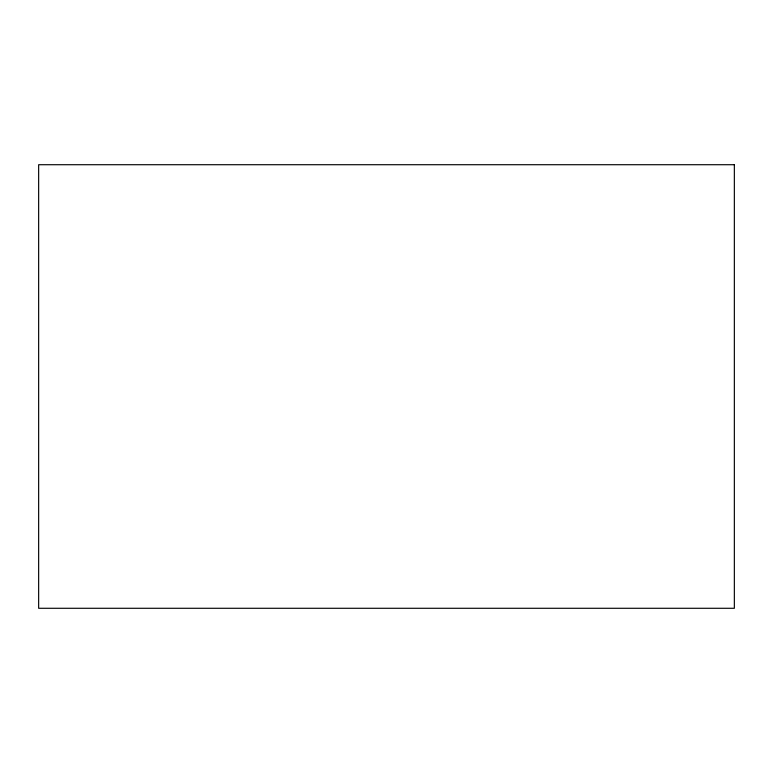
<?xml version="1.0" encoding="UTF-8"?>
<svg xmlns="http://www.w3.org/2000/svg" width="773" height="773" viewBox="0 0 773 773"><rect width="100%" height="100%" fill="white"/><g stroke="black" fill="none" stroke-linecap="round" stroke-linejoin="round"><path stroke-width="1.16" d="M734.35 164.717L38.65 164.717L38.65 608.283L734.35 608.283L734.35 164.717"/></g></svg>
